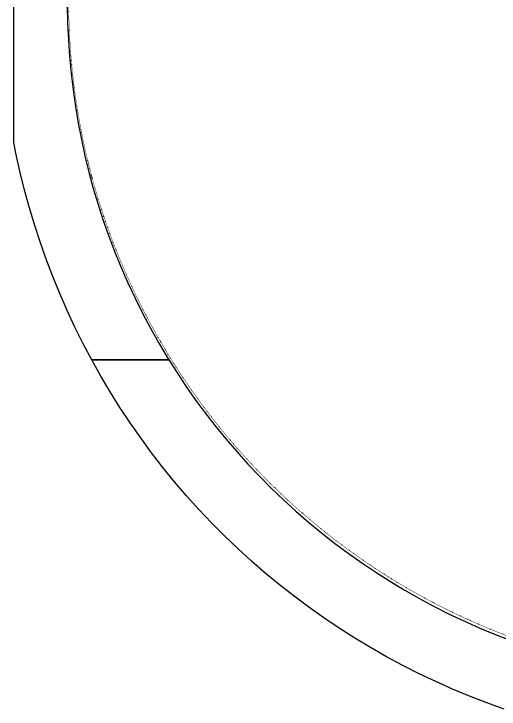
# Model space of a CAD drawing. Header units: inches. Extents: x -55000 to 163233, y -55008 to 54992.
# Drawn here: x -55000 to -18667, y -52938 to -901 of the extents above; entities that cross this region are included whole.
import ezdxf

# ---------------------------------------------------------------- set-up
doc = ezdxf.new("R2010")
doc.units = ezdxf.units.IN
doc.header["$MEASUREMENT"] = 0
doc.linetypes.add('ACAD_ISO07W100', pattern=[3, 0, -3])
doc.layers.get('0').update_dxf_attribs({"color": 20, "linetype": 'ACAD_ISO07W100'})
for name, color, linetype in [('L12D0 Etch', 190, 'Continuous'), ('L17D0', 11, 'Continuous'), ('L18D0 SU8', 7, 'Continuous'), ('L9D0 Cont', 30, 'Continuous')]:
    doc.layers.add(name, color=color, linetype=linetype)

msp = doc.modelspace()

# ---------------------------------------------------------------- linework, layer by layer
msp.add_circle((-19.81589, 126.61364), 50874.56217)
at = {"layer": 'L12D0 Etch'}
msp.add_lwpolyline([(-18286.168, -52938.2135), (-19584.685, -52471.6225), (-20871.312, -51973.1805), (-22145.268, -51443.1905), (-23405.779, -50881.9745), (-24652.081, -50289.8735), (-25883.417, -49667.2455), (-27099.04, -49014.4705), (-28298.21, -48331.9435), (-29480.201, -47620.0795), (-30644.295, -46879.3095), (-31789.784, -46110.0845), (-32915.974, -45312.8715), (-34022.181, -44488.1535), (-35107.733, -43636.4315), (-36171.971, -42758.2235), (-37214.25, -41854.0615), (-38233.936, -40924.4945), (-39230.41, -39970.0885), (-40203.068, -38991.4205), (-41151.318, -37989.0865), (-42074.586, -36963.6935), (-42972.31, -35915.8655), (-43843.946, -34846.2375), (-44688.965, -33755.4595), (-45506.853, -32644.1935), (-46297.114, -31513.1135), (-47059.268, -30362.9075), (-47792.853, -29194.2725), (-48497.423, -28007.9195), (-49172.55, -26804.5675), (-43389.907, -26804.5675), (-42857.548, -27652.6405), (-42163.443, -28700.1495), (-41443.741, -29730.2405), (-40698.879, -30742.2855), (-39929.308, -31735.6735), (-39135.497, -32709.7985), (-38317.926, -33664.0705), (-37477.093, -34597.9105), (-36613.508, -35510.7505), (-35727.695, -36402.0375), (-34820.192, -37271.2295), (-33891.549, -38117.7985), (-32942.331, -38941.2315), (-31973.114, -39741.0285), (-30984.486, -40516.7035), (-29977.048, -41267.7865), (-28951.411, -41993.8195), (-27908.197, -42694.3645), (-26848.04, -43368.9935), (-25771.584, -44017.2985), (-24679.483, -44638.8855), (-23572.398, -45233.3775), (-22451.003, -45800.4135), (-21315.978, -46339.6485), (-20168.012, -46850.7555), (-19007.802, -47333.4255), (-17836.052, -47787.3635)], dxfattribs=at)
at = {"layer": 'L17D0'}
for points in [[(-50999.032, -322.0765), (-50975.812, -1578.4675), (-50921.644, -2833.9045), (-50836.562, -4087.6265), (-50720.617, -5338.8715), (-50573.879, -6586.8795), (-50396.439, -7830.8935), (-50188.403, -9070.1585), (-49949.898, -10303.9225), (-49681.069, -11531.4355), (-49382.078, -12751.9515), (-49053.108, -13964.7315), (-48694.358, -15169.0385), (-48306.045, -16364.1415), (-47888.406, -17549.3145), (-47441.695, -18723.8375), (-46966.181, -19886.9995), (-46462.155, -21038.0915), (-45929.922, -22176.4175), (-45369.805, -23301.2835), (-44782.144, -24412.0095), (-44167.296, -25507.9195), (-43525.634, -26588.3485), (-43389.907, -26804.5675), (-49172.55, -26804.5675), (-49817.825, -25584.9475), (-50432.855, -24349.7995), (-51017.268, -23099.8735), (-51570.709, -21835.9285), (-52092.841, -20558.7315), (-52583.348, -19269.0585), (-53041.932, -17967.6925), (-53468.314, -16655.4235), (-53862.236, -15333.0465), (-54223.458, -14001.3665), (-54551.762, -12661.1915), (-54846.947, -11313.3345), (-55000, -10521.6085), (-55000, 10521.6085)], [(-18286.168, -52938.2135), (-19584.685, -52471.6225), (-20871.312, -51973.1805), (-22145.268, -51443.1905), (-23405.779, -50881.9745), (-24652.081, -50289.8735), (-25883.417, -49667.2455), (-27099.04, -49014.4705), (-28298.21, -48331.9435), (-29480.201, -47620.0795), (-30644.295, -46879.3095), (-31789.784, -46110.0845), (-32915.974, -45312.8715), (-34022.181, -44488.1535), (-35107.733, -43636.4315), (-36171.971, -42758.2235), (-37214.25, -41854.0615), (-38233.936, -40924.4945), (-39230.41, -39970.0885), (-40203.068, -38991.4205), (-41151.318, -37989.0865), (-42074.586, -36963.6935), (-42972.31, -35915.8655), (-43843.946, -34846.2375), (-44688.965, -33755.4595), (-45506.853, -32644.1935), (-46297.114, -31513.1135), (-47059.268, -30362.9075), (-47792.853, -29194.2725), (-48497.423, -28007.9195), (-49172.55, -26804.5675), (-43389.907, -26804.5675), (-42857.548, -27652.6405), (-42163.443, -28700.1495), (-41443.741, -29730.2405), (-40698.879, -30742.2855), (-39929.308, -31735.6735), (-39135.497, -32709.7985), (-38317.926, -33664.0705), (-37477.093, -34597.9105), (-36613.508, -35510.7505), (-35727.695, -36402.0375), (-34820.192, -37271.2295), (-33891.549, -38117.7985), (-32942.331, -38941.2315), (-31973.114, -39741.0285), (-30984.486, -40516.7035), (-29977.048, -41267.7865), (-28951.411, -41993.8195), (-27908.197, -42694.3645), (-26848.04, -43368.9935), (-25771.584, -44017.2985), (-24679.483, -44638.8855), (-23572.398, -45233.3775), (-22451.003, -45800.4135), (-21315.978, -46339.6485), (-20168.012, -46850.7555), (-19007.802, -47333.4255), (-17836.052, -47787.3635)]]:
    msp.add_lwpolyline(points, dxfattribs=at)
at = {"layer": 'L18D0 SU8'}
msp.add_lwpolyline([(-18286.168, -52938.2135), (-19584.685, -52471.6225), (-20871.312, -51973.1805), (-22145.268, -51443.1905), (-23405.779, -50881.9745), (-24652.081, -50289.8735), (-25883.417, -49667.2455), (-27099.04, -49014.4705), (-28298.21, -48331.9435), (-29480.201, -47620.0795), (-30644.295, -46879.3095), (-31789.784, -46110.0845), (-32915.974, -45312.8715), (-34022.181, -44488.1535), (-35107.733, -43636.4315), (-36171.971, -42758.2235), (-37214.25, -41854.0615), (-38233.936, -40924.4945), (-39230.41, -39970.0885), (-40203.068, -38991.4205), (-41151.318, -37989.0865), (-42074.586, -36963.6935), (-42972.31, -35915.8655), (-43843.946, -34846.2375), (-44688.965, -33755.4595), (-45506.853, -32644.1935), (-46297.114, -31513.1135), (-47059.268, -30362.9075), (-47792.853, -29194.2725), (-48497.423, -28007.9195), (-49172.55, -26804.5675), (-43389.907, -26804.5675), (-42857.548, -27652.6405), (-42163.443, -28700.1495), (-41443.741, -29730.2405), (-40698.879, -30742.2855), (-39929.308, -31735.6735), (-39135.497, -32709.7985), (-38317.926, -33664.0705), (-37477.093, -34597.9105), (-36613.508, -35510.7505), (-35727.695, -36402.0375), (-34820.192, -37271.2295), (-33891.549, -38117.7985), (-32942.331, -38941.2315), (-31973.114, -39741.0285), (-30984.486, -40516.7035), (-29977.048, -41267.7865), (-28951.411, -41993.8195), (-27908.197, -42694.3645), (-26848.04, -43368.9935), (-25771.584, -44017.2985), (-24679.483, -44638.8855), (-23572.398, -45233.3775), (-22451.003, -45800.4135), (-21315.978, -46339.6485), (-20168.012, -46850.7555), (-19007.802, -47333.4255), (-17836.052, -47787.3635)], dxfattribs=at)
at = {"layer": 'L9D0 Cont'}
msp.add_lwpolyline([(-18286.168, -52938.2135), (-19584.685, -52471.6225), (-20871.312, -51973.1805), (-22145.268, -51443.1905), (-23405.779, -50881.9745), (-24652.081, -50289.8735), (-25883.417, -49667.2455), (-27099.04, -49014.4705), (-28298.21, -48331.9435), (-29480.201, -47620.0795), (-30644.295, -46879.3095), (-31789.784, -46110.0845), (-32915.974, -45312.8715), (-34022.181, -44488.1535), (-35107.733, -43636.4315), (-36171.971, -42758.2235), (-37214.25, -41854.0615), (-38233.936, -40924.4945), (-39230.41, -39970.0885), (-40203.068, -38991.4205), (-41151.318, -37989.0865), (-42074.586, -36963.6935), (-42972.31, -35915.8655), (-43843.946, -34846.2375), (-44688.965, -33755.4595), (-45506.853, -32644.1935), (-46297.114, -31513.1135), (-47059.268, -30362.9075), (-47792.853, -29194.2725), (-48497.423, -28007.9195), (-49172.55, -26804.5675), (-43389.907, -26804.5675), (-42857.548, -27652.6405), (-42163.443, -28700.1495), (-41443.741, -29730.2405), (-40698.879, -30742.2855), (-39929.308, -31735.6735), (-39135.497, -32709.7985), (-38317.926, -33664.0705), (-37477.093, -34597.9105), (-36613.508, -35510.7505), (-35727.695, -36402.0375), (-34820.192, -37271.2295), (-33891.549, -38117.7985), (-32942.331, -38941.2315), (-31973.114, -39741.0285), (-30984.486, -40516.7035), (-29977.048, -41267.7865), (-28951.411, -41993.8195), (-27908.197, -42694.3645), (-26848.04, -43368.9935), (-25771.584, -44017.2985), (-24679.483, -44638.8855), (-23572.398, -45233.3775), (-22451.003, -45800.4135), (-21315.978, -46339.6485), (-20168.012, -46850.7555), (-19007.802, -47333.4255), (-17836.052, -47787.3635)], dxfattribs=at)

doc.saveas('drawing.dxf')
